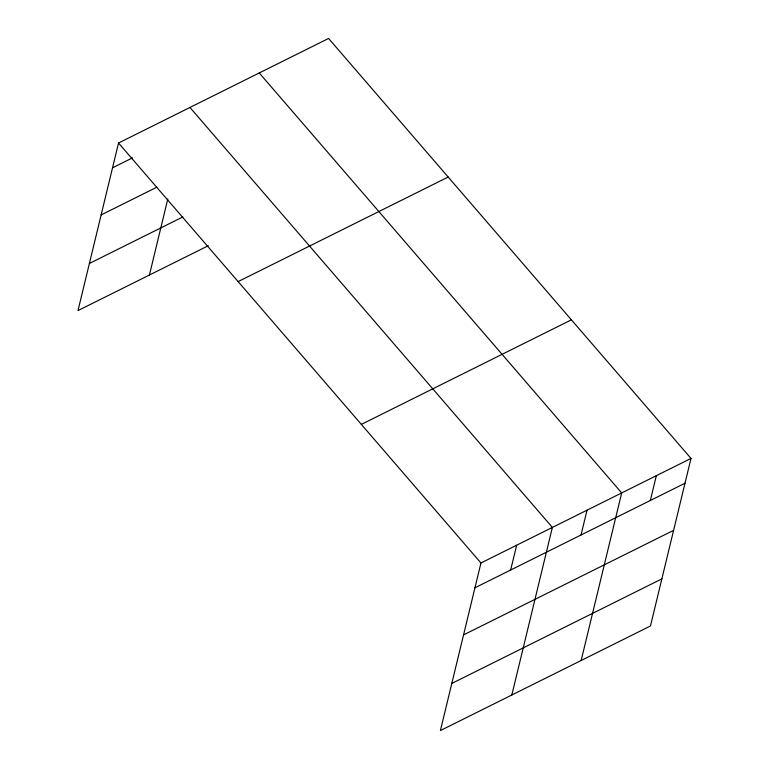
<?xml version="1.0" encoding="UTF-8"?>
<svg xmlns="http://www.w3.org/2000/svg" width="769" height="769" viewBox="0 0 769 769"><rect width="100%" height="100%" fill="white"/><g stroke="black" fill="none" stroke-linecap="round" stroke-linejoin="round"><path stroke-width="1.15" d="M691.004 458.42L480.952 562.985L440.416 730.55L650.468 625.985L691.004 458.42L328.584 38.45L118.532 143.015L77.996 310.58L208.226 245.753M149.417 275.023L167.796 199.027M510.664 570.012L516.662 545.211M511.827 695.003L552.373 527.428L189.953 107.458M581.028 534.984L587.026 510.183M581.153 660.494L621.688 492.929L259.268 72.959M650.343 500.484L656.351 475.675M112.534 167.815L132.489 157.885M101.133 214.926L156.799 187.223M89.387 263.469L182.868 216.935M238.13 281.598L448.183 177.043M361.353 424.392L571.405 319.827M474.954 587.785L685.006 483.23M463.553 634.896L673.606 530.341M451.807 683.439L661.869 578.874M118.532 143.015L480.952 562.985"/></g></svg>
